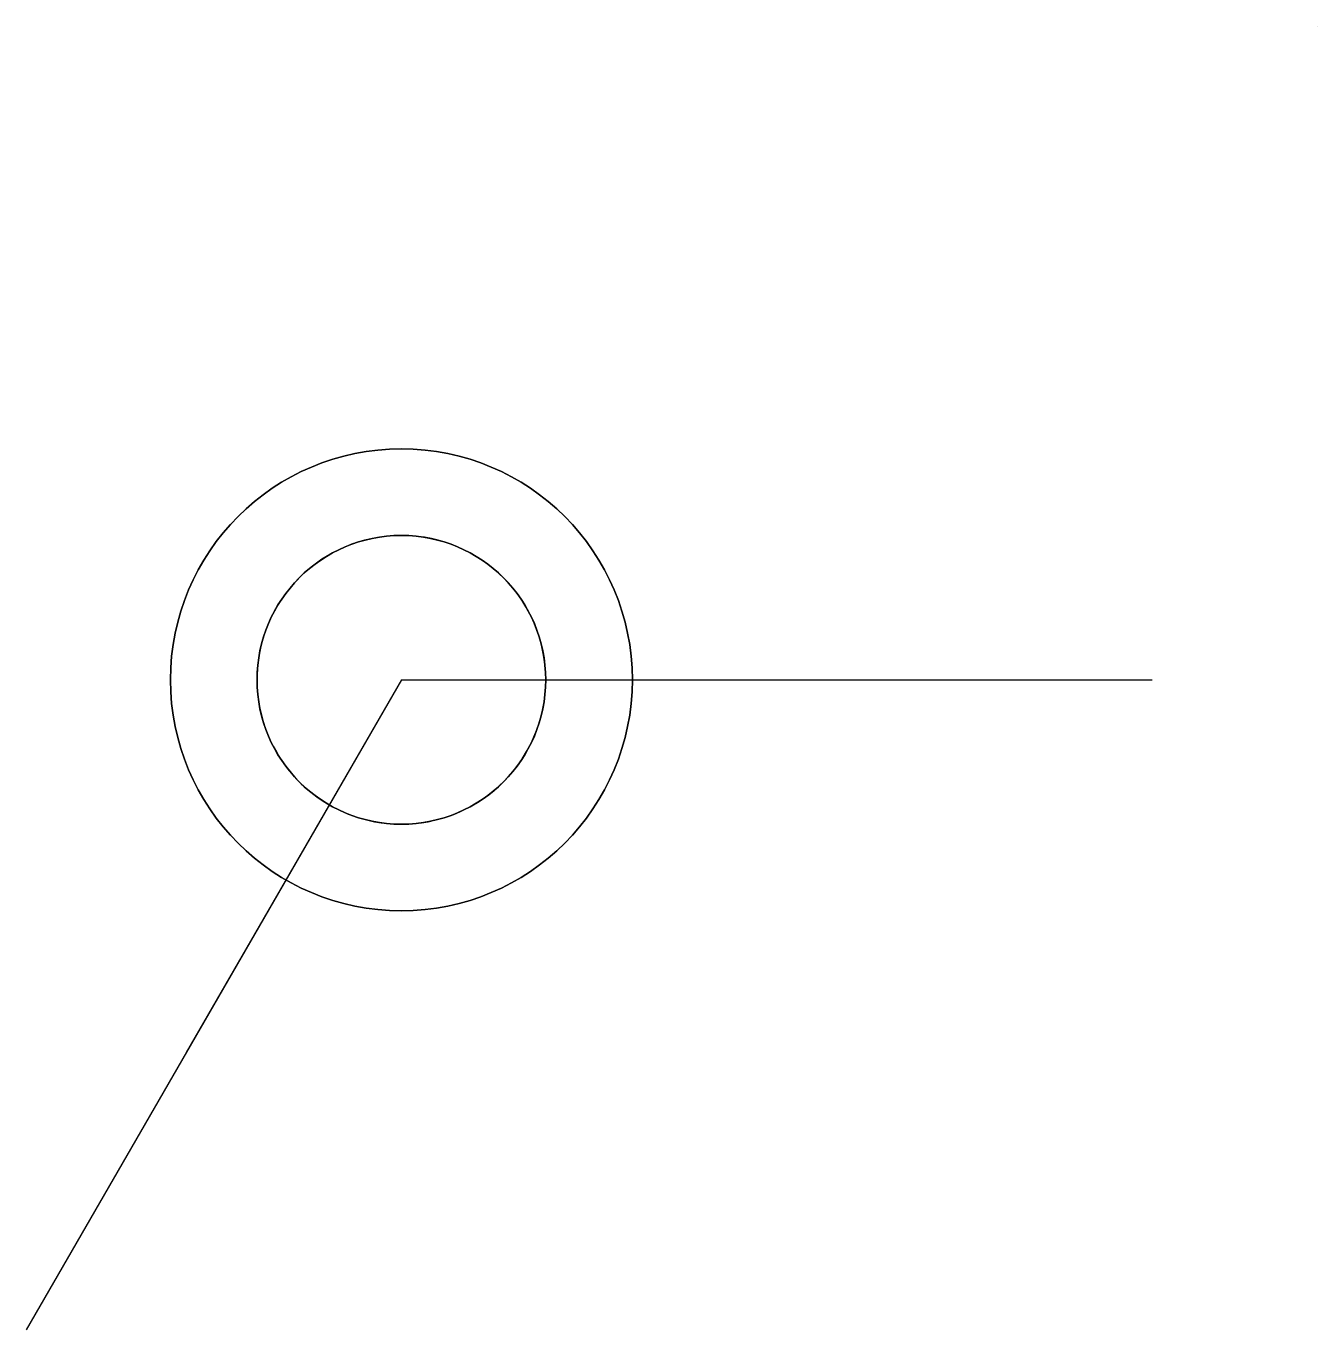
# Model space of a CAD drawing. Header units: inches. Extents: x -1.8 to 20.6, y 18.4 to 40.9.
import ezdxf

# ---------------------------------------------------------------- set-up
doc = ezdxf.new("R2010")
doc.units = ezdxf.units.IN
doc.header["$MEASUREMENT"] = 0

msp = doc.modelspace()

# ---------------------------------------------------------------- linework, layer by layer
msp.add_line((4.725288017329376, 29.62633093577749), (10.36926766970003, 29.62633093577749))
at = {"extrusion": (-1, 0, 0), "elevation": -20.59856921027778}
msp.add_lwpolyline([(-40.9480369100782, 54.75068596668122), (-40.9480369100782, -0.2493140333187824)], dxfattribs=at)
for points in [[(4.725288017329376, 29.62633093577749), (-1.774711982670621, 18.36800068657978)], [(4.725288017329376, 29.62633093577749), (1.000115777047233, 23.17414334866363)], [(4.725288017329376, 29.62633093577749), (17.72528801732938, 29.62633093577749)]]:
    msp.add_lwpolyline(points)
at = {"extrusion": (1, 0, 0), "elevation": 4.725288017329376}
msp.add_lwpolyline([(29.62633093577749, 55), (29.62633093577749, 0)], dxfattribs=at)
for radius in [4, 4.000000000000002, 4, 2.5, 2.5]:
    msp.add_circle((4.725288017329376, 29.62633093577749), radius)
at = {"extrusion": (0, 0, -1)}
for radius in [4, 2.5]:
    msp.add_circle((-4.725288017329376, 29.62633093577749), radius, dxfattribs=at)
msp.add_arc((4.725288017329376, 29.62633093577749), 2.5, 66.86989764584403, 53.130102354156)

doc.saveas('drawing.dxf')
